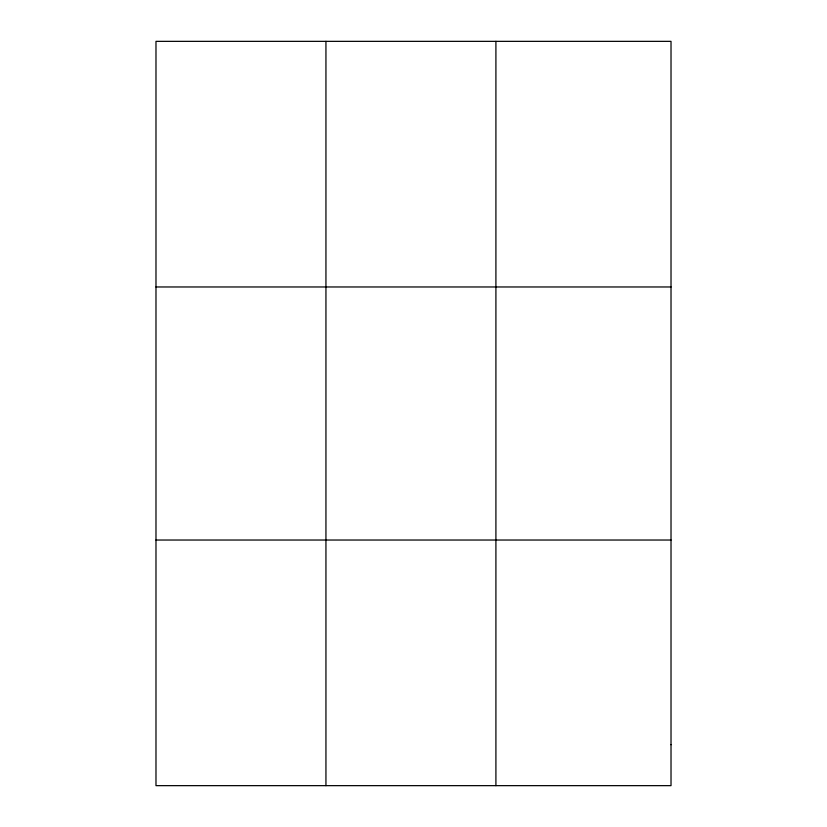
<?xml version="1.0" encoding="UTF-8"?>
<svg xmlns="http://www.w3.org/2000/svg" width="827" height="827" viewBox="0 0 827 827"><rect width="100%" height="100%" fill="white"/><g stroke="black" fill="none" stroke-linecap="round" stroke-linejoin="round"><path stroke-width="1.24" d="M325.941 41.35L325.941 785.65M495.911 41.35L495.911 785.65M155.983 286.969L671.017 286.969M155.983 540.031L671.017 540.031M671.017 744.713L671.017 785.65L155.983 785.65L155.983 41.35L671.017 41.35L671.017 744.713"/></g></svg>
